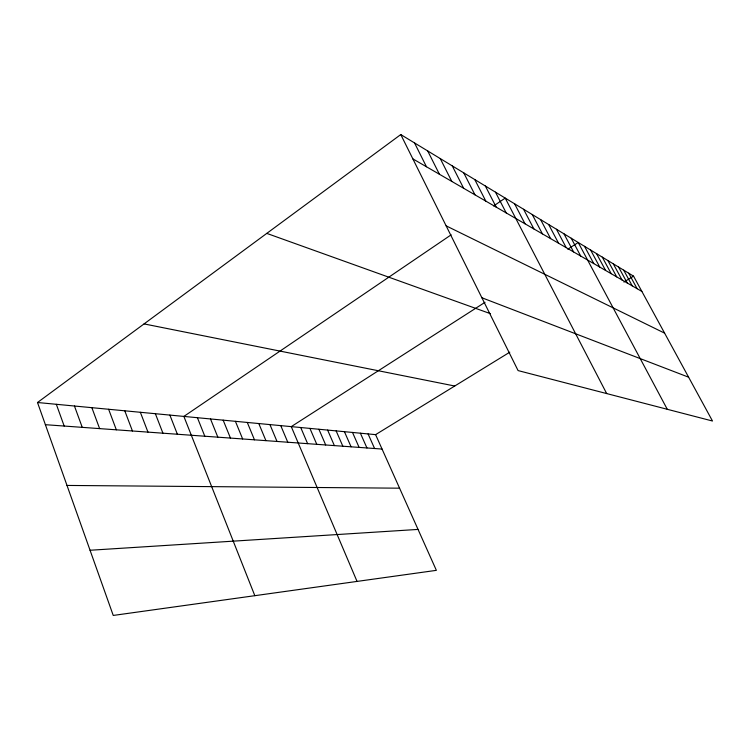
<?xml version="1.0" encoding="UTF-8"?>
<svg xmlns="http://www.w3.org/2000/svg" width="750" height="750" viewBox="0 0 750 750"><rect width="100%" height="100%" fill="white"/><g stroke="black" fill="none" stroke-linecap="round" stroke-linejoin="round"><path stroke-width="1.12" d="M37.5 402.506L375.6 434.644L436.369 570.347L113.241 615.441L37.5 402.506L400.772 134.559L633.544 276.141L712.5 421.022L518.081 370.584L400.772 134.559M451.144 234.834L183.872 416.419L254.831 595.688M493.659 205.95L505.219 198.094L606.684 393.572M485.025 302.297L291.262 426.628L357.047 581.419M567.778 249.197L578.231 242.494L667.284 409.294M375.6 434.644L509.775 352.191M623.925 282.047L633.544 276.141M90.056 550.256L418.041 529.416M67.003 485.437L399.572 488.184M45.384 424.688L382.05 449.053M144.066 323.906L454.734 386.016M266.784 233.391L490.462 313.678M481.884 297.759L688.612 377.194M446.137 225.844L664.612 333.15M412.866 158.887L641.887 291.459M628.688 273.188L637.134 288.703M623.7 270.15L632.231 285.872M618.572 267.037L627.206 282.956M613.303 263.831L622.031 279.966M607.875 260.531L616.706 276.881M602.297 257.128L611.222 273.703M596.541 253.631L605.578 270.441M590.625 250.031L599.766 267.075M584.522 246.319L593.766 263.606M571.219 238.228L580.706 256.041M563.972 233.822L573.581 251.916M556.462 229.256L566.203 247.65M548.691 224.531L558.562 243.225M540.628 219.628L550.641 238.641M532.275 214.547L542.419 233.878M523.594 209.269L533.888 228.938M514.584 203.784L525.019 223.809M495.478 192.169L506.213 212.925M485.344 186L496.228 207.15M474.778 179.569L485.822 201.122M463.762 172.875L474.975 194.841M452.259 165.881L463.641 188.287M440.25 158.569L451.809 181.434M427.697 150.938L439.425 174.262M414.544 142.941L426.459 166.762M368.091 433.931L374.587 448.509M360.394 433.2L366.947 447.956M352.509 432.45L359.109 447.394M344.428 431.681L351.075 446.812M336.141 430.894L342.834 446.212M327.628 430.087L334.378 445.603M318.9 429.253L325.697 444.975M309.928 428.4L316.781 444.328M300.722 427.528L307.622 443.663M280.763 425.634L287.775 442.228M269.944 424.603L277.013 441.45M258.797 423.544L265.912 440.644M247.284 422.447L254.466 439.819M235.416 421.322L242.644 438.966M223.162 420.159L230.447 438.075M210.497 418.95L217.838 437.166M197.409 417.712L204.806 436.219M169.875 415.087L177.375 434.241M155.372 413.709L162.928 433.191M140.353 412.284L147.966 432.113M124.781 410.803L132.441 430.988M108.628 409.266L116.334 429.816M91.856 407.672L99.619 428.606M74.447 406.022L82.247 427.35M56.334 404.297L64.181 426.047"/></g></svg>
